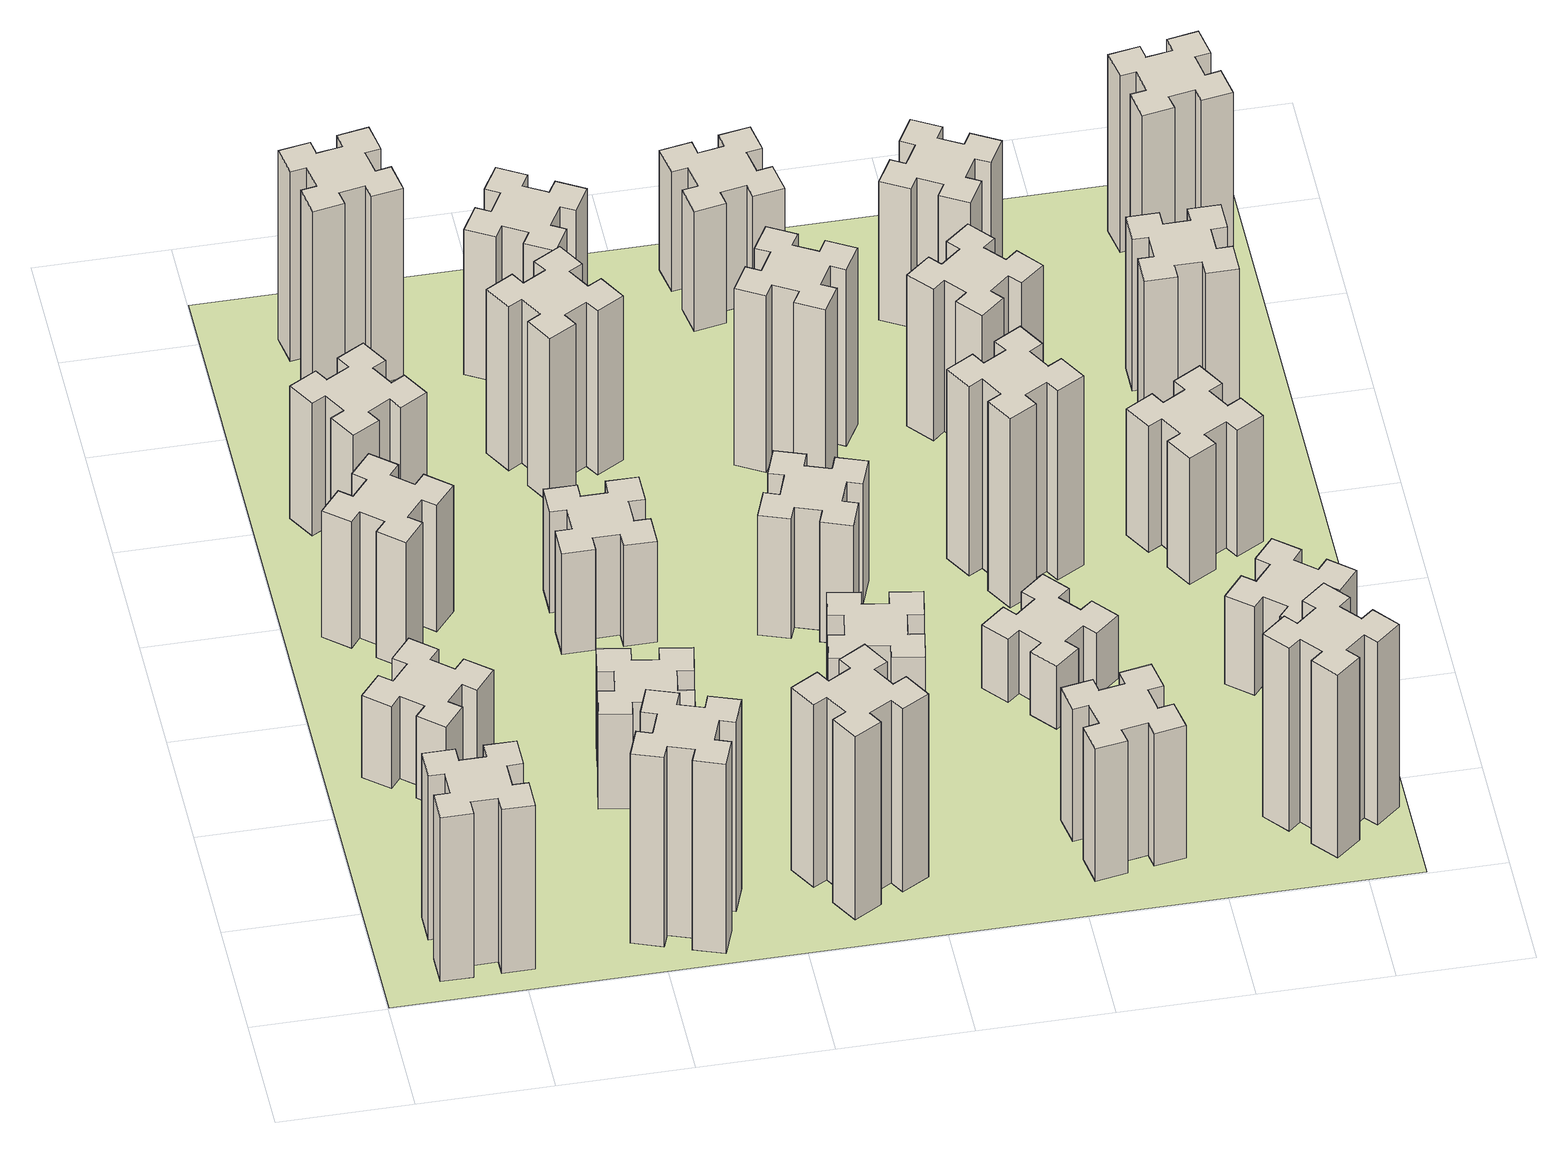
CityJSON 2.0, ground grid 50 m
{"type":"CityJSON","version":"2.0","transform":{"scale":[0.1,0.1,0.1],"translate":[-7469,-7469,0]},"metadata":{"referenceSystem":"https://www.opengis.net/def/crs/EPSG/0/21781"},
"CityObjects":{
"building1":{"type":"Building","attributes":{"class":"1000","function":"1000","usage":"1000","yearOfConstruction":2016,"roofType":"1000","measuredHeight":78,"storeysAboveGround":30,"storeysBelowGround":0},"geometry":[{"type":"Solid","lod":"1","boundaries":[[[[0,1,2,3,4,5,6,7,8,9,10,11,12,13,14,15,16,17,18,19]],[[17,16,20,21]],[[16,15,22,20]],[[15,14,23,22]],[[14,13,24,23]],[[13,12,25,24]],[[12,11,26,25]],[[11,10,27,26]],[[10,9,28,27]],[[9,8,29,28]],[[8,7,30,29]],[[7,6,31,30]],[[6,5,32,31]],[[5,4,33,32]],[[4,3,34,33]],[[3,2,35,34]],[[2,1,36,35]],[[1,0,37,36]],[[0,19,38,37]],[[19,18,39,38]],[[18,17,21,39]],[[24,25,26,27,28,29,30,31,32,33,34,35,36,37,38,39,21,20,22,23]]]]}]},
"building2":{"type":"Building","attributes":{"class":"1000","function":"1000","usage":"1000","yearOfConstruction":2016,"roofType":"1000","measuredHeight":39,"storeysAboveGround":30,"storeysBelowGround":0},"geometry":[{"type":"Solid","lod":"1","boundaries":[[[[40,41,42,43,44,45,46,47,48,49,50,51,52,53,54,55,56,57,58,59]],[[57,56,60,61]],[[56,55,62,60]],[[55,54,63,62]],[[54,53,64,63]],[[53,52,65,64]],[[52,51,66,65]],[[51,50,67,66]],[[50,49,68,67]],[[49,48,69,68]],[[48,47,70,69]],[[47,46,71,70]],[[46,45,72,71]],[[45,44,73,72]],[[44,43,74,73]],[[43,42,75,74]],[[42,41,76,75]],[[41,40,77,76]],[[40,59,78,77]],[[59,58,79,78]],[[58,57,61,79]],[[64,65,66,67,68,69,70,71,72,73,74,75,76,77,78,79,61,60,62,63]]]]}]},
"building3":{"type":"Building","attributes":{"class":"1000","function":"1000","usage":"1000","yearOfConstruction":2016,"roofType":"1000","measuredHeight":60,"storeysAboveGround":30,"storeysBelowGround":0},"geometry":[{"type":"Solid","lod":"1","boundaries":[[[[80,81,82,83,84,85,86,87,88,89,90,91,92,93,94,95,96,97,98,99]],[[97,96,100,101]],[[96,95,102,100]],[[95,94,103,102]],[[94,93,104,103]],[[93,92,105,104]],[[92,91,106,105]],[[91,90,107,106]],[[90,89,108,107]],[[89,88,109,108]],[[88,87,110,109]],[[87,86,111,110]],[[86,85,112,111]],[[85,84,113,112]],[[84,83,114,113]],[[83,82,115,114]],[[82,81,116,115]],[[81,80,117,116]],[[80,99,118,117]],[[99,98,119,118]],[[98,97,101,119]],[[104,105,106,107,108,109,110,111,112,113,114,115,116,117,118,119,101,100,102,103]]]]}]},
"building4":{"type":"Building","attributes":{"class":"1000","function":"1000","usage":"1000","yearOfConstruction":2016,"roofType":"1000","measuredHeight":63,"storeysAboveGround":30,"storeysBelowGround":0},"geometry":[{"type":"Solid","lod":"1","boundaries":[[[[120,121,122,123,124,125,126,127,128,129,130,131,132,133,134,135,136,137,138,139]],[[137,136,140,141]],[[136,135,142,140]],[[135,134,143,142]],[[134,133,144,143]],[[133,132,145,144]],[[132,131,146,145]],[[131,130,147,146]],[[130,129,148,147]],[[129,128,149,148]],[[128,127,150,149]],[[127,126,151,150]],[[126,125,152,151]],[[125,124,153,152]],[[124,123,154,153]],[[123,122,155,154]],[[122,121,156,155]],[[121,120,157,156]],[[120,139,158,157]],[[139,138,159,158]],[[138,137,141,159]],[[144,145,146,147,148,149,150,151,152,153,154,155,156,157,158,159,141,140,142,143]]]]}]},
"building5":{"type":"Building","attributes":{"class":"1000","function":"1000","usage":"1000","yearOfConstruction":2016,"roofType":"1000","measuredHeight":90,"storeysAboveGround":30,"storeysBelowGround":0},"geometry":[{"type":"Solid","lod":"1","boundaries":[[[[160,161,162,163,164,165,166,167,168,169,170,171,172,173,174,175,176,177,178,179]],[[177,176,180,181]],[[176,175,182,180]],[[175,174,183,182]],[[174,173,184,183]],[[173,172,185,184]],[[172,171,186,185]],[[171,170,187,186]],[[170,169,188,187]],[[169,168,189,188]],[[168,167,190,189]],[[167,166,191,190]],[[166,165,192,191]],[[165,164,193,192]],[[164,163,194,193]],[[163,162,195,194]],[[162,161,196,195]],[[161,160,197,196]],[[160,179,198,197]],[[179,178,199,198]],[[178,177,181,199]],[[184,185,186,187,188,189,190,191,192,193,194,195,196,197,198,199,181,180,182,183]]]]}]},
"building6":{"type":"Building","attributes":{"class":"1000","function":"1000","usage":"1000","yearOfConstruction":2016,"roofType":"1000","measuredHeight":45,"storeysAboveGround":30,"storeysBelowGround":0},"geometry":[{"type":"Solid","lod":"1","boundaries":[[[[200,201,202,203,204,205,206,207,208,209,210,211,212,213,214,215,216,217,218,219]],[[217,216,220,221]],[[216,215,222,220]],[[215,214,223,222]],[[214,213,224,223]],[[213,212,225,224]],[[212,211,226,225]],[[211,210,227,226]],[[210,209,228,227]],[[209,208,229,228]],[[208,207,230,229]],[[207,206,231,230]],[[206,205,232,231]],[[205,204,233,232]],[[204,203,234,233]],[[203,202,235,234]],[[202,201,236,235]],[[201,200,237,236]],[[200,219,238,237]],[[219,218,239,238]],[[218,217,221,239]],[[224,225,226,227,228,229,230,231,232,233,234,235,236,237,238,239,221,220,222,223]]]]}]},
"building7":{"type":"Building","attributes":{"class":"1000","function":"1000","usage":"1000","yearOfConstruction":2016,"roofType":"1000","measuredHeight":90,"storeysAboveGround":30,"storeysBelowGround":0},"geometry":[{"type":"Solid","lod":"1","boundaries":[[[[240,241,242,243,244,245,246,247,248,249,250,251,252,253,254,255,256,257,258,259]],[[257,256,260,261]],[[256,255,262,260]],[[255,254,263,262]],[[254,253,264,263]],[[253,252,265,264]],[[252,251,266,265]],[[251,250,267,266]],[[250,249,268,267]],[[249,248,269,268]],[[248,247,270,269]],[[247,246,271,270]],[[246,245,272,271]],[[245,244,273,272]],[[244,243,274,273]],[[243,242,275,274]],[[242,241,276,275]],[[241,240,277,276]],[[240,259,278,277]],[[259,258,279,278]],[[258,257,261,279]],[[264,265,266,267,268,269,270,271,272,273,274,275,276,277,278,279,261,260,262,263]]]]}]},
"building8":{"type":"Building","attributes":{"class":"1000","function":"1000","usage":"1000","yearOfConstruction":2016,"roofType":"1000","measuredHeight":48,"storeysAboveGround":30,"storeysBelowGround":0},"geometry":[{"type":"Solid","lod":"1","boundaries":[[[[280,281,282,283,284,285,286,287,288,289,290,291,292,293,294,295,296,297,298,299]],[[297,296,300,301]],[[296,295,302,300]],[[295,294,303,302]],[[294,293,304,303]],[[293,292,305,304]],[[292,291,306,305]],[[291,290,307,306]],[[290,289,308,307]],[[289,288,309,308]],[[288,287,310,309]],[[287,286,311,310]],[[286,285,312,311]],[[285,284,313,312]],[[284,283,314,313]],[[283,282,315,314]],[[282,281,316,315]],[[281,280,317,316]],[[280,299,318,317]],[[299,298,319,318]],[[298,297,301,319]],[[304,305,306,307,308,309,310,311,312,313,314,315,316,317,318,319,301,300,302,303]]]]}]},
"building9":{"type":"Building","attributes":{"class":"1000","function":"1000","usage":"1000","yearOfConstruction":2016,"roofType":"1000","measuredHeight":87,"storeysAboveGround":30,"storeysBelowGround":0},"geometry":[{"type":"Solid","lod":"1","boundaries":[[[[320,321,322,323,324,325,326,327,328,329,330,331,332,333,334,335,336,337,338,339]],[[337,336,340,341]],[[336,335,342,340]],[[335,334,343,342]],[[334,333,344,343]],[[333,332,345,344]],[[332,331,346,345]],[[331,330,347,346]],[[330,329,348,347]],[[329,328,349,348]],[[328,327,350,349]],[[327,326,351,350]],[[326,325,352,351]],[[325,324,353,352]],[[324,323,354,353]],[[323,322,355,354]],[[322,321,356,355]],[[321,320,357,356]],[[320,339,358,357]],[[339,338,359,358]],[[338,337,341,359]],[[344,345,346,347,348,349,350,351,352,353,354,355,356,357,358,359,341,340,342,343]]]]}]},
"building10":{"type":"Building","attributes":{"class":"1000","function":"1000","usage":"1000","yearOfConstruction":2016,"roofType":"1000","measuredHeight":78,"storeysAboveGround":30,"storeysBelowGround":0},"geometry":[{"type":"Solid","lod":"1","boundaries":[[[[360,361,362,363,364,365,366,367,368,369,370,371,372,373,374,375,376,377,378,379]],[[377,376,380,381]],[[376,375,382,380]],[[375,374,383,382]],[[374,373,384,383]],[[373,372,385,384]],[[372,371,386,385]],[[371,370,387,386]],[[370,369,388,387]],[[369,368,389,388]],[[368,367,390,389]],[[367,366,391,390]],[[366,365,392,391]],[[365,364,393,392]],[[364,363,394,393]],[[363,362,395,394]],[[362,361,396,395]],[[361,360,397,396]],[[360,379,398,397]],[[379,378,399,398]],[[378,377,381,399]],[[384,385,386,387,388,389,390,391,392,393,394,395,396,397,398,399,381,380,382,383]]]]}]},
"building11":{"type":"Building","attributes":{"class":"1000","function":"1000","usage":"1000","yearOfConstruction":2016,"roofType":"1000","measuredHeight":69,"storeysAboveGround":30,"storeysBelowGround":0},"geometry":[{"type":"Solid","lod":"1","boundaries":[[[[400,401,402,403,404,405,406,407,408,409,410,411,412,413,414,415,416,417,418,419]],[[417,416,420,421]],[[416,415,422,420]],[[415,414,423,422]],[[414,413,424,423]],[[413,412,425,424]],[[412,411,426,425]],[[411,410,427,426]],[[410,409,428,427]],[[409,408,429,428]],[[408,407,430,429]],[[407,406,431,430]],[[406,405,432,431]],[[405,404,433,432]],[[404,403,434,433]],[[403,402,435,434]],[[402,401,436,435]],[[401,400,437,436]],[[400,419,438,437]],[[419,418,439,438]],[[418,417,421,439]],[[424,425,426,427,428,429,430,431,432,433,434,435,436,437,438,439,421,420,422,423]]]]}]},
"building12":{"type":"Building","attributes":{"class":"1000","function":"1000","usage":"1000","yearOfConstruction":2016,"roofType":"1000","measuredHeight":48,"storeysAboveGround":30,"storeysBelowGround":0},"geometry":[{"type":"Solid","lod":"1","boundaries":[[[[440,441,442,443,444,445,446,447,448,449,450,451,452,453,454,455,456,457,458,459]],[[457,456,460,461]],[[456,455,462,460]],[[455,454,463,462]],[[454,453,464,463]],[[453,452,465,464]],[[452,451,466,465]],[[451,450,467,466]],[[450,449,468,467]],[[449,448,469,468]],[[448,447,470,469]],[[447,446,471,470]],[[446,445,472,471]],[[445,444,473,472]],[[444,443,474,473]],[[443,442,475,474]],[[442,441,476,475]],[[441,440,477,476]],[[440,459,478,477]],[[459,458,479,478]],[[458,457,461,479]],[[464,465,466,467,468,469,470,471,472,473,474,475,476,477,478,479,461,460,462,463]]]]}]},
"building13":{"type":"Building","attributes":{"class":"1000","function":"1000","usage":"1000","yearOfConstruction":2016,"roofType":"1000","measuredHeight":57,"storeysAboveGround":30,"storeysBelowGround":0},"geometry":[{"type":"Solid","lod":"1","boundaries":[[[[480,481,482,483,484,485,486,487,488,489,490,491,492,493,494,495,496,497,498,499]],[[497,496,500,501]],[[496,495,502,500]],[[495,494,503,502]],[[494,493,504,503]],[[493,492,505,504]],[[492,491,506,505]],[[491,490,507,506]],[[490,489,508,507]],[[489,488,509,508]],[[488,487,510,509]],[[487,486,511,510]],[[486,485,512,511]],[[485,484,513,512]],[[484,483,514,513]],[[483,482,515,514]],[[482,481,516,515]],[[481,480,517,516]],[[480,499,518,517]],[[499,498,519,518]],[[498,497,501,519]],[[504,505,506,507,508,509,510,511,512,513,514,515,516,517,518,519,501,500,502,503]]]]}]},
"building14":{"type":"Building","attributes":{"class":"1000","function":"1000","usage":"1000","yearOfConstruction":2016,"roofType":"1000","measuredHeight":84,"storeysAboveGround":30,"storeysBelowGround":0},"geometry":[{"type":"Solid","lod":"1","boundaries":[[[[520,521,522,523,524,525,526,527,528,529,530,531,532,533,534,535,536,537,538,539]],[[537,536,540,541]],[[536,535,542,540]],[[535,534,543,542]],[[534,533,544,543]],[[533,532,545,544]],[[532,531,546,545]],[[531,530,547,546]],[[530,529,548,547]],[[529,528,549,548]],[[528,527,550,549]],[[527,526,551,550]],[[526,525,552,551]],[[525,524,553,552]],[[524,523,554,553]],[[523,522,555,554]],[[522,521,556,555]],[[521,520,557,556]],[[520,539,558,557]],[[539,538,559,558]],[[538,537,541,559]],[[544,545,546,547,548,549,550,551,552,553,554,555,556,557,558,559,541,540,542,543]]]]}]},
"building15":{"type":"Building","attributes":{"class":"1000","function":"1000","usage":"1000","yearOfConstruction":2016,"roofType":"1000","measuredHeight":63,"storeysAboveGround":30,"storeysBelowGround":0},"geometry":[{"type":"Solid","lod":"1","boundaries":[[[[560,561,562,563,564,565,566,567,568,569,570,571,572,573,574,575,576,577,578,579]],[[577,576,580,581]],[[576,575,582,580]],[[575,574,583,582]],[[574,573,584,583]],[[573,572,585,584]],[[572,571,586,585]],[[571,570,587,586]],[[570,569,588,587]],[[569,568,589,588]],[[568,567,590,589]],[[567,566,591,590]],[[566,565,592,591]],[[565,564,593,592]],[[564,563,594,593]],[[563,562,595,594]],[[562,561,596,595]],[[561,560,597,596]],[[560,579,598,597]],[[579,578,599,598]],[[578,577,581,599]],[[584,585,586,587,588,589,590,591,592,593,594,595,596,597,598,599,581,580,582,583]]]]}]},
"building16":{"type":"Building","attributes":{"class":"1000","function":"1000","usage":"1000","yearOfConstruction":2016,"roofType":"1000","measuredHeight":57,"storeysAboveGround":30,"storeysBelowGround":0},"geometry":[{"type":"Solid","lod":"1","boundaries":[[[[600,601,602,603,604,605,606,607,608,609,610,611,612,613,614,615,616,617,618,619]],[[617,616,620,621]],[[616,615,622,620]],[[615,614,623,622]],[[614,613,624,623]],[[613,612,625,624]],[[612,611,626,625]],[[611,610,627,626]],[[610,609,628,627]],[[609,608,629,628]],[[608,607,630,629]],[[607,606,631,630]],[[606,605,632,631]],[[605,604,633,632]],[[604,603,634,633]],[[603,602,635,634]],[[602,601,636,635]],[[601,600,637,636]],[[600,619,638,637]],[[619,618,639,638]],[[618,617,621,639]],[[624,625,626,627,628,629,630,631,632,633,634,635,636,637,638,639,621,620,622,623]]]]}]},
"building17":{"type":"Building","attributes":{"class":"1000","function":"1000","usage":"1000","yearOfConstruction":2016,"roofType":"1000","measuredHeight":30,"storeysAboveGround":30,"storeysBelowGround":0},"geometry":[{"type":"Solid","lod":"1","boundaries":[[[[640,641,642,643,644,645,646,647,648,649,650,651,652,653,654,655,656,657,658,659]],[[657,656,660,661]],[[656,655,662,660]],[[655,654,663,662]],[[654,653,664,663]],[[653,652,665,664]],[[652,651,666,665]],[[651,650,667,666]],[[650,649,668,667]],[[649,648,669,668]],[[648,647,670,669]],[[647,646,671,670]],[[646,645,672,671]],[[645,644,673,672]],[[644,643,674,673]],[[643,642,675,674]],[[642,641,676,675]],[[641,640,677,676]],[[640,659,678,677]],[[659,658,679,678]],[[658,657,661,679]],[[664,665,666,667,668,669,670,671,672,673,674,675,676,677,678,679,661,660,662,663]]]]}]},
"building18":{"type":"Building","attributes":{"class":"1000","function":"1000","usage":"1000","yearOfConstruction":2016,"roofType":"1000","measuredHeight":90,"storeysAboveGround":30,"storeysBelowGround":0},"geometry":[{"type":"Solid","lod":"1","boundaries":[[[[680,681,682,683,684,685,686,687,688,689,690,691,692,693,694,695,696,697,698,699]],[[697,696,700,701]],[[696,695,702,700]],[[695,694,703,702]],[[694,693,704,703]],[[693,692,705,704]],[[692,691,706,705]],[[691,690,707,706]],[[690,689,708,707]],[[689,688,709,708]],[[688,687,710,709]],[[687,686,711,710]],[[686,685,712,711]],[[685,684,713,712]],[[684,683,714,713]],[[683,682,715,714]],[[682,681,716,715]],[[681,680,717,716]],[[680,699,718,717]],[[699,698,719,718]],[[698,697,701,719]],[[704,705,706,707,708,709,710,711,712,713,714,715,716,717,718,719,701,700,702,703]]]]}]},
"building19":{"type":"Building","attributes":{"class":"1000","function":"1000","usage":"1000","yearOfConstruction":2016,"roofType":"1000","measuredHeight":72,"storeysAboveGround":30,"storeysBelowGround":0},"geometry":[{"type":"Solid","lod":"1","boundaries":[[[[720,721,722,723,724,725,726,727,728,729,730,731,732,733,734,735,736,737,738,739]],[[737,736,740,741]],[[736,735,742,740]],[[735,734,743,742]],[[734,733,744,743]],[[733,732,745,744]],[[732,731,746,745]],[[731,730,747,746]],[[730,729,748,747]],[[729,728,749,748]],[[728,727,750,749]],[[727,726,751,750]],[[726,725,752,751]],[[725,724,753,752]],[[724,723,754,753]],[[723,722,755,754]],[[722,721,756,755]],[[721,720,757,756]],[[720,739,758,757]],[[739,738,759,758]],[[738,737,741,759]],[[744,745,746,747,748,749,750,751,752,753,754,755,756,757,758,759,741,740,742,743]]]]}]},
"building20":{"type":"Building","attributes":{"class":"1000","function":"1000","usage":"1000","yearOfConstruction":2016,"roofType":"1000","measuredHeight":87,"storeysAboveGround":30,"storeysBelowGround":0},"geometry":[{"type":"Solid","lod":"1","boundaries":[[[[760,761,762,763,764,765,766,767,768,769,770,771,772,773,774,775,776,777,778,779]],[[777,776,780,781]],[[776,775,782,780]],[[775,774,783,782]],[[774,773,784,783]],[[773,772,785,784]],[[772,771,786,785]],[[771,770,787,786]],[[770,769,788,787]],[[769,768,789,788]],[[768,767,790,789]],[[767,766,791,790]],[[766,765,792,791]],[[765,764,793,792]],[[764,763,794,793]],[[763,762,795,794]],[[762,761,796,795]],[[761,760,797,796]],[[760,779,798,797]],[[779,778,799,798]],[[778,777,781,799]],[[784,785,786,787,788,789,790,791,792,793,794,795,796,797,798,799,781,780,782,783]]]]}]},
"building21":{"type":"Building","attributes":{"class":"1000","function":"1000","usage":"1000","yearOfConstruction":2016,"roofType":"1000","measuredHeight":66,"storeysAboveGround":30,"storeysBelowGround":0},"geometry":[{"type":"Solid","lod":"1","boundaries":[[[[800,801,802,803,804,805,806,807,808,809,810,811,812,813,814,815,816,817,818,819]],[[817,816,820,821]],[[816,815,822,820]],[[815,814,823,822]],[[814,813,824,823]],[[813,812,825,824]],[[812,811,826,825]],[[811,810,827,826]],[[810,809,828,827]],[[809,808,829,828]],[[808,807,830,829]],[[807,806,831,830]],[[806,805,832,831]],[[805,804,833,832]],[[804,803,834,833]],[[803,802,835,834]],[[802,801,836,835]],[[801,800,837,836]],[[800,819,838,837]],[[819,818,839,838]],[[818,817,821,839]],[[824,825,826,827,828,829,830,831,832,833,834,835,836,837,838,839,821,820,822,823]]]]}]},
"building22":{"type":"Building","attributes":{"class":"1000","function":"1000","usage":"1000","yearOfConstruction":2016,"roofType":"1000","measuredHeight":42,"storeysAboveGround":30,"storeysBelowGround":0},"geometry":[{"type":"Solid","lod":"1","boundaries":[[[[840,841,842,843,844,845,846,847,848,849,850,851,852,853,854,855,856,857,858,859]],[[857,856,860,861]],[[856,855,862,860]],[[855,854,863,862]],[[854,853,864,863]],[[853,852,865,864]],[[852,851,866,865]],[[851,850,867,866]],[[850,849,868,867]],[[849,848,869,868]],[[848,847,870,869]],[[847,846,871,870]],[[846,845,872,871]],[[845,844,873,872]],[[844,843,874,873]],[[843,842,875,874]],[[842,841,876,875]],[[841,840,877,876]],[[840,859,878,877]],[[859,858,879,878]],[[858,857,861,879]],[[864,865,866,867,868,869,870,871,872,873,874,875,876,877,878,879,861,860,862,863]]]]}]},
"building23":{"type":"Building","attributes":{"class":"1000","function":"1000","usage":"1000","yearOfConstruction":2016,"roofType":"1000","measuredHeight":60,"storeysAboveGround":30,"storeysBelowGround":0},"geometry":[{"type":"Solid","lod":"1","boundaries":[[[[880,881,882,883,884,885,886,887,888,889,890,891,892,893,894,895,896,897,898,899]],[[897,896,900,901]],[[896,895,902,900]],[[895,894,903,902]],[[894,893,904,903]],[[893,892,905,904]],[[892,891,906,905]],[[891,890,907,906]],[[890,889,908,907]],[[889,888,909,908]],[[888,887,910,909]],[[887,886,911,910]],[[886,885,912,911]],[[885,884,913,912]],[[884,883,914,913]],[[883,882,915,914]],[[882,881,916,915]],[[881,880,917,916]],[[880,899,918,917]],[[899,898,919,918]],[[898,897,901,919]],[[904,905,906,907,908,909,910,911,912,913,914,915,916,917,918,919,901,900,902,903]]]]}]},
"building24":{"type":"Building","attributes":{"class":"1000","function":"1000","usage":"1000","yearOfConstruction":2016,"roofType":"1000","measuredHeight":72,"storeysAboveGround":30,"storeysBelowGround":0},"geometry":[{"type":"Solid","lod":"1","boundaries":[[[[920,921,922,923,924,925,926,927,928,929,930,931,932,933,934,935,936,937,938,939]],[[937,936,940,941]],[[936,935,942,940]],[[935,934,943,942]],[[934,933,944,943]],[[933,932,945,944]],[[932,931,946,945]],[[931,930,947,946]],[[930,929,948,947]],[[929,928,949,948]],[[928,927,950,949]],[[927,926,951,950]],[[926,925,952,951]],[[925,924,953,952]],[[924,923,954,953]],[[923,922,955,954]],[[922,921,956,955]],[[921,920,957,956]],[[920,939,958,957]],[[939,938,959,958]],[[938,937,941,959]],[[944,945,946,947,948,949,950,951,952,953,954,955,956,957,958,959,941,940,942,943]]]]}]},
"building25":{"type":"Building","attributes":{"class":"1000","function":"1000","usage":"1000","yearOfConstruction":2016,"roofType":"1000","measuredHeight":84,"storeysAboveGround":30,"storeysBelowGround":0},"geometry":[{"type":"Solid","lod":"1","boundaries":[[[[960,961,962,963,964,965,966,967,968,969,970,971,972,973,974,975,976,977,978,979]],[[977,976,980,981]],[[976,975,982,980]],[[975,974,983,982]],[[974,973,984,983]],[[973,972,985,984]],[[972,971,986,985]],[[971,970,987,986]],[[970,969,988,987]],[[969,968,989,988]],[[968,967,990,989]],[[967,966,991,990]],[[966,965,992,991]],[[965,964,993,992]],[[964,963,994,993]],[[963,962,995,994]],[[962,961,996,995]],[[961,960,997,996]],[[960,979,998,997]],[[979,978,999,998]],[[978,977,981,999]],[[984,985,986,987,988,989,990,991,992,993,994,995,996,997,998,999,981,980,982,983]]]]}]},
"landuse1":{"type":"LandUse","attributes":{"name":"plot1","function":"1010"},"geometry":[{"type":"MultiSurface","lod":"1","boundaries":[[[1000,1001,1002,1003]]]}]}
},
"vertices":[
[265,325,0],[265,225,0],[205,225,0],[205,105,0],[325,105,0],[325,165,0],[425,165,0],[425,105,0],[545,105,0],[545,225,0],[485,225,0],[485,325,0],[545,325,0],[545,445,0],[425,445,0],[425,385,0],[325,385,0],[325,445,0],[205,445,0],[205,325,0],[325,385,780],[325,445,780],[425,385,780],[425,445,780],[545,445,780],[545,325,780],[485,325,780],[485,225,780],[545,225,780],[545,105,780],[425,105,780],[425,165,780],[325,165,780],[325,105,780],[205,105,780],[205,225,780],[265,225,780],[265,325,780],[205,325,780],[205,445,780],
[323,1324,0],[259,1248,0],[213,1286,0],[136,1194,0],[228,1117,0],[266,1163,0],[343,1099,0],[304,1053,0],[396,976,0],[473,1068,0],[427,1106,0],[492,1183,0],[538,1144,0],[615,1236,0],[523,1313,0],[484,1267,0],[408,1332,0],[446,1378,0],[354,1455,0],[277,1363,0],[408,1332,390],[446,1378,390],[484,1267,390],[523,1313,390],[615,1236,390],[538,1144,390],[492,1183,390],[427,1106,390],[473,1068,390],[396,976,390],[304,1053,390],[343,1099,390],[266,1163,390],[228,1117,390],[136,1194,390],[213,1286,390],[259,1248,390],[323,1324,390],[277,1363,390],[354,1455,390],
[427,1846,0],[492,1923,0],[538,1884,0],[615,1976,0],[523,2053,0],[484,2007,0],[408,2072,0],[446,2118,0],[354,2195,0],[277,2103,0],[323,2064,0],[259,1988,0],[213,2026,0],[136,1934,0],[228,1857,0],[266,1903,0],[343,1839,0],[304,1793,0],[396,1716,0],[473,1808,0],[343,1839,600],[304,1793,600],[266,1903,600],[228,1857,600],[136,1934,600],[213,2026,600],[259,1988,600],[323,2064,600],[277,2103,600],[354,2195,600],[446,2118,600],[408,2072,600],[484,2007,600],[523,2053,600],[615,1976,600],[538,1884,600],[492,1923,600],[427,1846,600],[473,1808,600],[396,1716,600],
[496,2507,0],[446,2594,0],[498,2624,0],[438,2728,0],[334,2668,0],[364,2616,0],[277,2566,0],[247,2618,0],[143,2558,0],[203,2454,0],[255,2484,0],[305,2397,0],[253,2367,0],[313,2263,0],[417,2323,0],[387,2375,0],[474,2425,0],[504,2373,0],[608,2433,0],[548,2537,0],[474,2425,630],[504,2373,630],[387,2375,630],[417,2323,630],[313,2263,630],[253,2367,630],[305,2397,630],[255,2484,630],[203,2454,630],[143,2558,630],[247,2618,630],[277,2566,630],[364,2616,630],[334,2668,630],[438,2728,630],[498,2624,630],[446,2594,630],[496,2507,630],[548,2537,630],[608,2433,630],
[1029,360,0],[995,266,0],[939,287,0],[897,174,0],[1010,133,0],[1031,189,0],[1125,155,0],[1104,99,0],[1217,57,0],[1258,170,0],[1202,191,0],[1236,285,0],[1292,264,0],[1333,377,0],[1220,418,0],[1200,362,0],[1106,396,0],[1127,452,0],[1014,493,0],[973,380,0],[1106,396,900],[1127,452,900],[1200,362,900],[1220,418,900],[1333,377,900],[1292,264,900],[1236,285,900],[1202,191,900],[1258,170,900],[1217,57,900],[1104,99,900],[1125,155,900],[1031,189,900],[1010,133,900],[897,174,900],[939,287,900],[995,266,900],[1029,360,900],[973,380,900],[1014,493,900],
[1047,916,0],[1145,898,0],[1135,839,0],[1253,818,0],[1274,937,0],[1215,947,0],[1232,1045,0],[1291,1035,0],[1312,1153,0],[1194,1174,0],[1184,1115,0],[1085,1132,0],[1096,1191,0],[977,1212,0],[957,1094,0],[1016,1084,0],[998,985,0],[939,996,0],[918,877,0],[1037,857,0],[998,985,450],[939,996,450],[1016,1084,450],[957,1094,450],[977,1212,450],[1096,1191,450],[1085,1132,450],[1184,1115,450],[1194,1174,450],[1312,1153,450],[1291,1035,450],[1232,1045,450],[1215,947,450],[1274,937,450],[1253,818,450],[1135,839,450],[1145,898,450],[1047,916,450],[1037,857,450],[918,877,450],
[592,3305,0],[575,3404,0],[634,3414,0],[613,3532,0],[495,3511,0],[505,3452,0],[407,3435,0],[397,3494,0],[278,3473,0],[299,3355,0],[358,3365,0],[376,3267,0],[317,3257,0],[337,3138,0],[456,3159,0],[445,3218,0],[544,3236,0],[554,3177,0],[672,3197,0],[651,3316,0],[544,3236,900],[554,3177,900],[445,3218,900],[456,3159,900],[337,3138,900],[317,3257,900],[376,3267,900],[358,3365,900],[299,3355,900],[278,3473,900],[397,3494,900],[407,3435,900],[505,3452,900],[495,3511,900],[613,3532,900],[634,3414,900],[575,3404,900],[592,3305,900],[651,3316,900],[672,3197,900],
[1165,1965,0],[1065,1965,0],[1065,2025,0],[945,2025,0],[945,1905,0],[1005,1905,0],[1005,1805,0],[945,1805,0],[945,1685,0],[1065,1685,0],[1065,1745,0],[1165,1745,0],[1165,1685,0],[1285,1685,0],[1285,1805,0],[1225,1805,0],[1225,1905,0],[1285,1905,0],[1285,2025,0],[1165,2025,0],[1225,1905,480],[1285,1905,480],[1225,1805,480],[1285,1805,480],[1285,1685,480],[1165,1685,480],[1165,1745,480],[1065,1745,480],[1065,1685,480],[945,1685,480],[945,1805,480],[1005,1805,480],[1005,1905,480],[945,1905,480],[945,2025,480],[1065,2025,480],[1065,1965,480],[1165,1965,480],[1165,2025,480],[1285,2025,480],
[1744,496,0],[1657,446,0],[1627,498,0],[1523,438,0],[1583,334,0],[1635,364,0],[1685,277,0],[1633,247,0],[1693,143,0],[1797,203,0],[1767,255,0],[1854,305,0],[1884,253,0],[1988,313,0],[1928,417,0],[1876,387,0],[1826,474,0],[1878,504,0],[1818,608,0],[1714,548,0],[1826,474,870],[1878,504,870],[1876,387,870],[1928,417,870],[1988,313,870],[1884,253,870],[1854,305,870],[1767,255,870],[1797,203,870],[1693,143,870],[1633,247,870],[1685,277,870],[1635,364,870],[1583,334,870],[1523,438,870],[1627,498,870],[1657,446,870],[1744,496,870],[1714,548,870],[1818,608,870],
[1236,2707,0],[1186,2794,0],[1238,2824,0],[1178,2928,0],[1074,2868,0],[1104,2816,0],[1017,2766,0],[987,2818,0],[883,2758,0],[943,2654,0],[995,2684,0],[1045,2597,0],[993,2567,0],[1053,2463,0],[1157,2523,0],[1127,2575,0],[1214,2625,0],[1244,2573,0],[1348,2633,0],[1288,2737,0],[1214,2625,780],[1244,2573,780],[1127,2575,780],[1157,2523,780],[1053,2463,780],[993,2567,780],[1045,2597,780],[995,2684,780],[943,2654,780],[883,2758,780],[987,2818,780],[1017,2766,780],[1104,2816,780],[1074,2868,780],[1178,2928,780],[1238,2824,780],[1186,2794,780],[1236,2707,780],[1288,2737,780],[1348,2633,780],
[1186,3137,0],[1236,3224,0],[1288,3194,0],[1348,3298,0],[1244,3358,0],[1214,3306,0],[1127,3356,0],[1157,3408,0],[1053,3468,0],[993,3364,0],[1045,3334,0],[995,3247,0],[943,3277,0],[883,3173,0],[987,3113,0],[1017,3165,0],[1104,3115,0],[1074,3063,0],[1178,3003,0],[1238,3107,0],[1104,3115,690],[1074,3063,690],[1017,3165,690],[987,3113,690],[883,3173,690],[943,3277,690],[995,3247,690],[1045,3334,690],[993,3364,690],[1053,3468,690],[1157,3408,690],[1127,3356,690],[1214,3306,690],[1244,3358,690],[1348,3298,690],[1288,3194,690],[1236,3224,690],[1186,3137,690],[1238,3107,690],[1178,3003,690],
[2055,1047,0],[2072,1145,0],[2131,1135,0],[2152,1253,0],[2034,1274,0],[2024,1215,0],[1925,1232,0],[1936,1291,0],[1817,1312,0],[1797,1194,0],[1856,1184,0],[1838,1085,0],[1779,1096,0],[1758,977,0],[1877,957,0],[1887,1016,0],[1985,998,0],[1975,939,0],[2093,918,0],[2114,1037,0],[1985,998,480],[1975,939,480],[1887,1016,480],[1877,957,480],[1758,977,480],[1779,1096,480],[1838,1085,480],[1856,1184,480],[1797,1194,480],[1817,1312,480],[1936,1291,480],[1925,1232,480],[2024,1215,480],[2034,1274,480],[2152,1253,480],[2131,1135,480],[2072,1145,480],[2055,1047,480],[2114,1037,480],[2093,918,480],
[1942,1671,0],[1976,1765,0],[2032,1744,0],[2073,1857,0],[1960,1898,0],[1940,1842,0],[1846,1876,0],[1867,1932,0],[1754,1973,0],[1713,1860,0],[1769,1840,0],[1735,1746,0],[1679,1767,0],[1637,1654,0],[1750,1613,0],[1771,1669,0],[1865,1635,0],[1844,1579,0],[1957,1537,0],[1998,1650,0],[1865,1635,570],[1844,1579,570],[1771,1669,570],[1750,1613,570],[1637,1654,570],[1679,1767,570],[1735,1746,570],[1769,1840,570],[1713,1860,570],[1754,1973,570],[1867,1932,570],[1846,1876,570],[1940,1842,570],[1960,1898,570],[2073,1857,570],[2032,1744,570],[1976,1765,570],[1942,1671,570],[1998,1650,570],[1957,1537,570],
[2054,2666,0],[1967,2716,0],[1997,2768,0],[1893,2828,0],[1833,2724,0],[1885,2694,0],[1835,2607,0],[1783,2637,0],[1723,2533,0],[1827,2473,0],[1857,2525,0],[1944,2475,0],[1914,2423,0],[2018,2363,0],[2078,2467,0],[2026,2497,0],[2076,2584,0],[2128,2554,0],[2188,2658,0],[2084,2718,0],[2076,2584,840],[2128,2554,840],[2026,2497,840],[2078,2467,840],[2018,2363,840],[1914,2423,840],[1944,2475,840],[1857,2525,840],[1827,2473,840],[1723,2533,840],[1783,2637,840],[1835,2607,840],[1885,2694,840],[1833,2724,840],[1893,2828,840],[1997,2768,840],[1967,2716,840],[2054,2666,840],[2084,2718,840],[2188,2658,840],
[2665,258,0],[2764,276,0],[2774,217,0],[2892,237,0],[2871,356,0],[2812,345,0],[2795,444,0],[2854,454,0],[2833,572,0],[2715,551,0],[2725,492,0],[2627,475,0],[2617,534,0],[2498,513,0],[2519,395,0],[2578,405,0],[2596,307,0],[2537,297,0],[2557,178,0],[2676,199,0],[2596,307,630],[2537,297,630],[2578,405,630],[2519,395,630],[2498,513,630],[2617,534,630],[2627,475,630],[2725,492,630],[2715,551,630],[2833,572,630],[2854,454,630],[2795,444,630],[2812,345,630],[2871,356,630],[2892,237,630],[2774,217,630],[2764,276,630],[2665,258,630],[2676,199,630],[2557,178,630],
[1738,3465,0],[1756,3367,0],[1697,3357,0],[1717,3238,0],[1836,3259,0],[1825,3318,0],[1924,3336,0],[1934,3277,0],[2052,3297,0],[2031,3416,0],[1972,3405,0],[1955,3504,0],[2014,3514,0],[1993,3632,0],[1875,3611,0],[1885,3552,0],[1787,3535,0],[1777,3594,0],[1658,3573,0],[1679,3455,0],[1787,3535,570],[1777,3594,570],[1885,3552,570],[1875,3611,570],[1993,3632,570],[2014,3514,570],[1955,3504,570],[1972,3405,570],[2031,3416,570],[2052,3297,570],[1934,3277,570],[1924,3336,570],[1825,3318,570],[1836,3259,570],[1717,3238,570],[1697,3357,570],[1756,3367,570],[1738,3465,570],[1679,3455,570],[1658,3573,570],
[2628,1099,0],[2704,1163,0],[2743,1117,0],[2835,1194,0],[2758,1286,0],[2712,1248,0],[2647,1324,0],[2693,1363,0],[2616,1455,0],[2524,1378,0],[2563,1332,0],[2486,1267,0],[2448,1313,0],[2356,1236,0],[2433,1144,0],[2479,1183,0],[2543,1106,0],[2497,1068,0],[2574,976,0],[2666,1053,0],[2543,1106,300],[2497,1068,300],[2479,1183,300],[2433,1144,300],[2356,1236,300],[2448,1313,300],[2486,1267,300],[2563,1332,300],[2524,1378,300],[2616,1455,300],[2693,1363,300],[2647,1324,300],[2712,1248,300],[2758,1286,300],[2835,1194,300],[2743,1117,300],[2704,1163,300],[2628,1099,300],[2666,1053,300],[2574,976,300],
[2607,1735,0],[2694,1785,0],[2724,1733,0],[2828,1793,0],[2768,1897,0],[2716,1867,0],[2666,1954,0],[2718,1984,0],[2658,2088,0],[2554,2028,0],[2584,1976,0],[2497,1926,0],[2467,1978,0],[2363,1918,0],[2423,1814,0],[2475,1844,0],[2525,1757,0],[2473,1727,0],[2533,1623,0],[2637,1683,0],[2525,1757,900],[2473,1727,900],[2475,1844,900],[2423,1814,900],[2363,1918,900],[2467,1978,900],[2497,1926,900],[2584,1976,900],[2554,2028,900],[2658,2088,900],[2718,1984,900],[2666,1954,900],[2716,1867,900],[2768,1897,900],[2828,1793,900],[2724,1733,900],[2694,1785,900],[2607,1735,900],[2637,1683,900],[2533,1623,900],
[2563,2712,0],[2486,2647,0],[2448,2693,0],[2356,2616,0],[2433,2524,0],[2479,2563,0],[2543,2486,0],[2497,2448,0],[2574,2356,0],[2666,2433,0],[2628,2479,0],[2704,2543,0],[2743,2497,0],[2835,2574,0],[2758,2666,0],[2712,2628,0],[2647,2704,0],[2693,2743,0],[2616,2835,0],[2524,2758,0],[2647,2704,720],[2693,2743,720],[2712,2628,720],[2758,2666,720],[2835,2574,720],[2743,2497,720],[2704,2543,720],[2628,2479,720],[2666,2433,720],[2574,2356,720],[2497,2448,720],[2543,2486,720],[2479,2563,720],[2433,2524,720],[2356,2616,720],[2448,2693,720],[2486,2647,720],[2563,2712,720],[2524,2758,720],[2616,2835,720],
[3468,259,0],[3544,323,0],[3583,277,0],[3675,354,0],[3598,446,0],[3552,408,0],[3487,484,0],[3533,523,0],[3456,615,0],[3364,538,0],[3403,492,0],[3326,427,0],[3288,473,0],[3196,396,0],[3273,304,0],[3319,343,0],[3383,266,0],[3337,228,0],[3414,136,0],[3506,213,0],[3383,266,870],[3337,228,870],[3319,343,870],[3273,304,870],[3196,396,870],[3288,473,870],[3326,427,870],[3403,492,870],[3364,538,870],[3456,615,870],[3533,523,870],[3487,484,870],[3552,408,870],[3598,446,870],[3675,354,870],[3583,277,870],[3544,323,870],[3468,259,870],[3506,213,870],[3414,136,870],
[2694,3306,0],[2607,3356,0],[2637,3408,0],[2533,3468,0],[2473,3364,0],[2525,3334,0],[2475,3247,0],[2423,3277,0],[2363,3173,0],[2467,3113,0],[2497,3165,0],[2584,3115,0],[2554,3063,0],[2658,3003,0],[2718,3107,0],[2666,3137,0],[2716,3224,0],[2768,3194,0],[2828,3298,0],[2724,3358,0],[2716,3224,660],[2768,3194,660],[2666,3137,660],[2718,3107,660],[2658,3003,660],[2554,3063,660],[2584,3115,660],[2497,3165,660],[2467,3113,660],[2363,3173,660],[2423,3277,660],[2475,3247,660],[2525,3334,660],[2473,3364,660],[2533,3468,660],[2637,3408,660],[2607,3356,660],[2694,3306,660],[2724,3358,660],[2828,3298,660],
[3487,1006,0],[3552,1083,0],[3598,1044,0],[3675,1136,0],[3583,1213,0],[3544,1167,0],[3468,1232,0],[3506,1278,0],[3414,1355,0],[3337,1263,0],[3383,1224,0],[3319,1148,0],[3273,1186,0],[3196,1094,0],[3288,1017,0],[3326,1063,0],[3403,999,0],[3364,953,0],[3456,876,0],[3533,968,0],[3403,999,420],[3364,953,420],[3326,1063,420],[3288,1017,420],[3196,1094,420],[3273,1186,420],[3319,1148,420],[3383,1224,420],[3337,1263,420],[3414,1355,420],[3506,1278,420],[3468,1232,420],[3544,1167,420],[3583,1213,420],[3675,1136,420],[3598,1044,420],[3552,1083,420],[3487,1006,420],[3533,968,420],[3456,876,420],
[3224,1976,0],[3137,1926,0],[3107,1978,0],[3003,1918,0],[3063,1814,0],[3115,1844,0],[3165,1757,0],[3113,1727,0],[3173,1623,0],[3277,1683,0],[3247,1735,0],[3334,1785,0],[3364,1733,0],[3468,1793,0],[3408,1897,0],[3356,1867,0],[3306,1954,0],[3358,1984,0],[3298,2088,0],[3194,2028,0],[3306,1954,600],[3358,1984,600],[3356,1867,600],[3408,1897,600],[3468,1793,600],[3364,1733,600],[3334,1785,600],[3247,1735,600],[3277,1683,600],[3173,1623,600],[3113,1727,600],[3165,1757,600],[3115,1844,600],[3063,1814,600],[3003,1918,600],[3107,1978,600],[3137,1926,600],[3224,1976,600],[3194,2028,600],[3298,2088,600],
[3385,2705,0],[3285,2705,0],[3285,2765,0],[3165,2765,0],[3165,2645,0],[3225,2645,0],[3225,2545,0],[3165,2545,0],[3165,2425,0],[3285,2425,0],[3285,2485,0],[3385,2485,0],[3385,2425,0],[3505,2425,0],[3505,2545,0],[3445,2545,0],[3445,2645,0],[3505,2645,0],[3505,2765,0],[3385,2765,0],[3445,2645,720],[3505,2645,720],[3445,2545,720],[3505,2545,720],[3505,2425,720],[3385,2425,720],[3385,2485,720],[3285,2485,720],[3285,2425,720],[3165,2425,720],[3165,2545,720],[3225,2545,720],[3225,2645,720],[3165,2645,720],[3165,2765,720],[3285,2765,720],[3285,2705,720],[3385,2705,720],[3385,2765,720],[3505,2765,720],
[3552,3305,0],[3535,3404,0],[3594,3414,0],[3573,3532,0],[3455,3511,0],[3465,3452,0],[3367,3435,0],[3357,3494,0],[3238,3473,0],[3259,3355,0],[3318,3365,0],[3336,3267,0],[3277,3257,0],[3297,3138,0],[3416,3159,0],[3405,3218,0],[3504,3236,0],[3514,3177,0],[3632,3197,0],[3611,3316,0],[3504,3236,840],[3514,3177,840],[3405,3218,840],[3416,3159,840],[3297,3138,840],[3277,3257,840],[3336,3267,840],[3318,3365,840],[3259,3355,840],[3238,3473,840],[3357,3494,840],[3367,3435,840],[3465,3452,840],[3455,3511,840],[3573,3532,840],[3594,3414,840],[3535,3404,840],[3552,3305,840],[3611,3316,840],[3632,3197,840],
[5,3705,0],[3705,3705,0],[3705,5,0],[5,5,0]
]}
